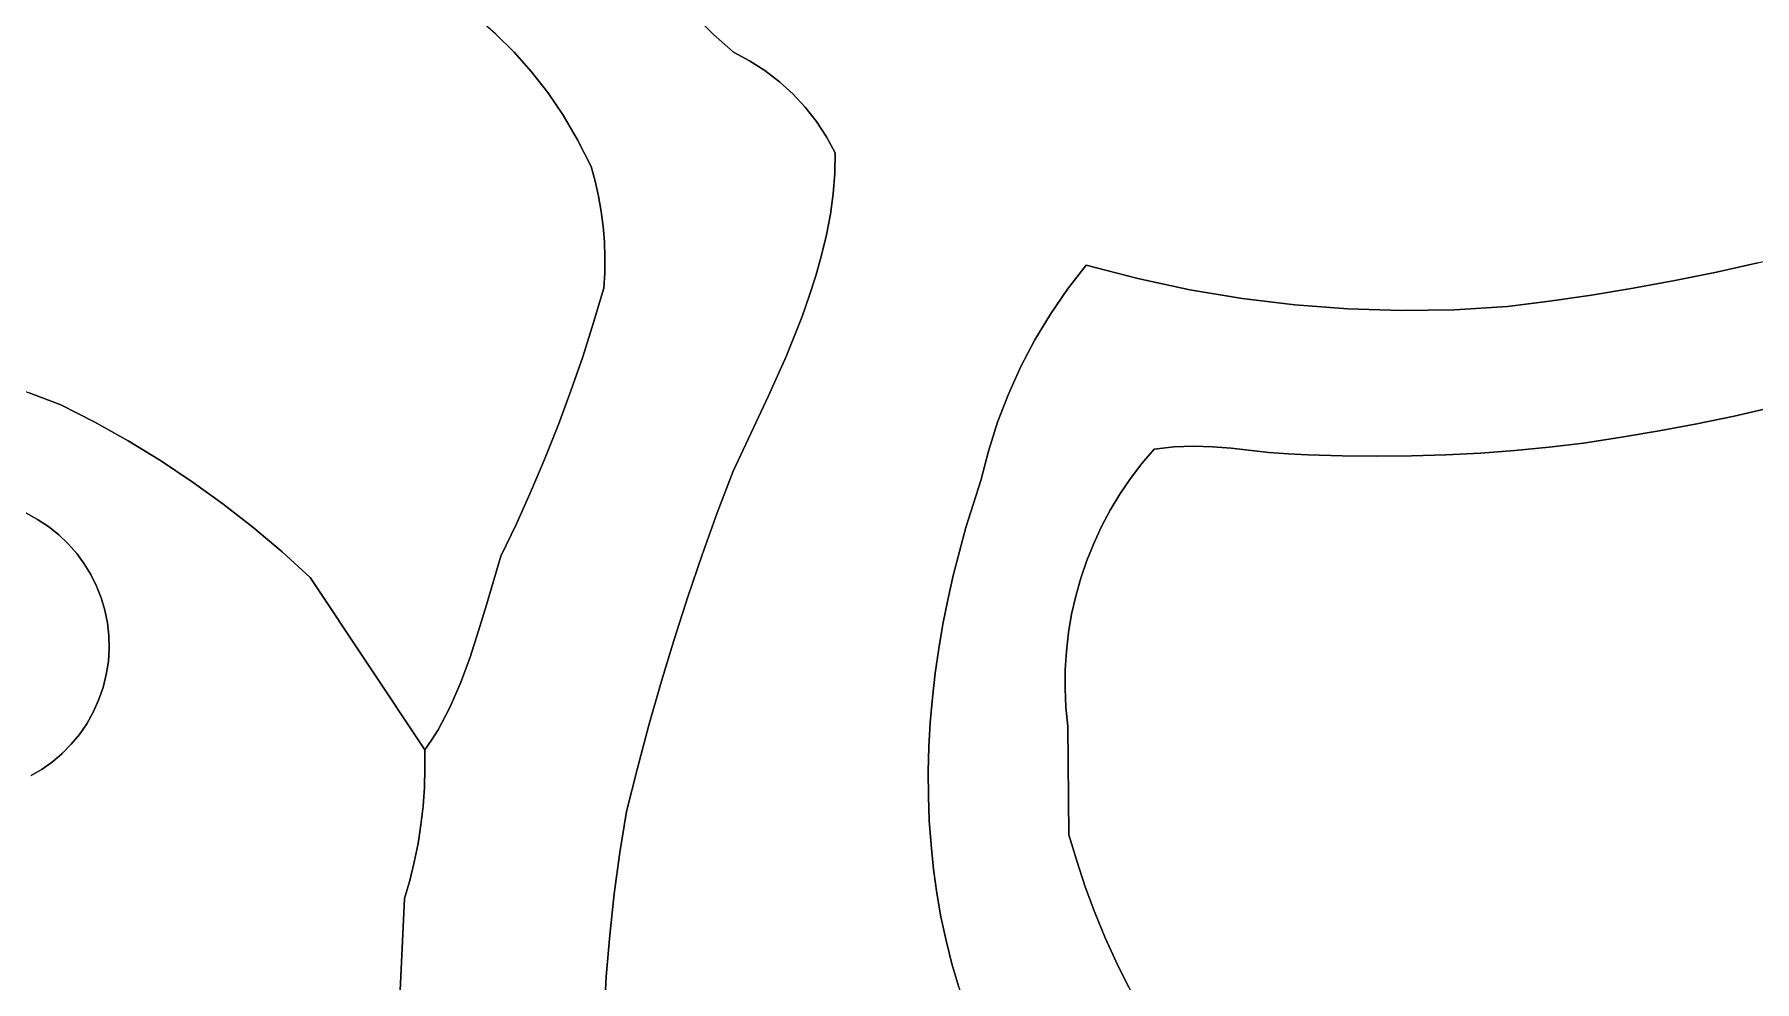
# Model space of a CAD drawing. Header units: inches. Extents: x 37.2 to 70.6, y 17.4 to 61.6.
# Drawn here: x 52.24 to 57.53, y 24.67 to 27.58 of the extents above; entities that cross this region are included whole.
import ezdxf

# ---------------------------------------------------------------- set-up
doc = ezdxf.new("R2010")
doc.units = ezdxf.units.IN
doc.layers.add('SURFACES_FOR_SKETCHUP', color=7, linetype='Continuous')

msp = doc.modelspace()

# ---------------------------------------------------------------- linework, layer by layer
at = {"layer": 'SURFACES_FOR_SKETCHUP'}
for points, invisible_edges in [([(54.2691, 27.6424), (54.327, 27.5843), (55.1253, 28.5706)], 10), ([(54.4382, 27.5031), (55.1253, 28.5706), (54.327, 27.5843)], 11), ([(55.1253, 28.5706), (54.4382, 27.5031), (55.1661, 28.5408)], 3), ([(54.4855, 27.4727), (55.1661, 28.5408), (54.4382, 27.5031)], 3), ([(55.1661, 28.5408), (54.4855, 27.4727), (55.2096, 28.5151)], 3), ([(54.53, 27.4386), (55.2096, 28.5151), (54.4855, 27.4727)], 3), ([(55.2096, 28.5151), (54.53, 27.4386), (55.2555, 28.4936)], 3), ([(54.5713, 27.4009), (55.2555, 28.4936), (54.53, 27.4386)], 3), ([(55.2555, 28.4936), (54.5713, 27.4009), (55.4181, 28.3993)], 11), ([(54.6094, 27.36), (55.4181, 28.3993), (54.5713, 27.4009)], 3), ([(54.6439, 27.3159), (55.4181, 28.3993), (54.6094, 27.36)], 3), ([(54.6747, 27.2689), (55.4181, 28.3993), (54.6439, 27.3159)], 3), ([(55.4181, 28.3993), (54.6747, 27.2689), (55.475, 26.8734)], 11), ([(55.4668, 28.4077), (55.4181, 28.3993), (55.475, 26.8734)], 10), ([(55.5144, 28.4192), (55.4668, 28.4077), (55.475, 26.8734)], 10), ([(55.475, 26.8734), (55.6337, 26.8317), (55.5144, 28.4192)], 10), ([(56.4281, 28.1146), (55.5144, 28.4192), (55.6337, 26.8317)], 11), ([(56.4281, 28.1146), (55.6337, 26.8317), (56.449, 28.0863)], 3), ([(56.449, 28.0863), (55.6337, 26.8317), (56.4717, 28.0593)], 3), ([(51.9147, 28.0715), (52.0198, 26.5474), (52.6877, 28.0715)], 3), ([(52.1197, 26.5148), (52.6877, 28.0715), (52.0198, 26.5474)], 3), ([(52.2188, 26.48), (52.6877, 28.0715), (52.1197, 26.5148)], 3), ([(52.3172, 26.443), (52.6877, 28.0715), (52.2188, 26.48)], 3), ([(52.6877, 28.0715), (52.3172, 26.443), (52.9578, 28.004)], 3), ([(55.794, 26.7973), (56.4717, 28.0593), (55.6337, 26.8317)], 3), ([(56.4717, 28.0593), (55.794, 26.7973), (56.496, 28.0338)], 3), ([(55.9555, 26.7702), (56.496, 28.0338), (55.794, 26.7973)], 3), ([(56.496, 28.0338), (55.9555, 26.7702), (56.522, 28.0097)], 3), ([(52.9578, 28.004), (52.3172, 26.443), (53.1165, 27.9287)], 3), ([(56.1179, 26.7506), (56.522, 28.0097), (55.9555, 26.7702)], 3), ([(56.2811, 26.7383), (56.522, 28.0097), (56.1179, 26.7506)], 3), ([(56.4448, 26.7334), (56.522, 28.0097), (56.2811, 26.7383)], 3), ([(56.6087, 26.7359), (56.522, 28.0097), (56.4448, 26.7334)], 3), ([(56.522, 28.0097), (56.6087, 26.7359), (56.9708, 27.913)], 3), ([(52.4216, 26.3894), (53.1165, 27.9287), (52.3172, 26.443)], 3), ([(53.1165, 27.9287), (52.4216, 26.3894), (53.2663, 27.8528)], 3), ([(57.2832, 27.9255), (57.1272, 27.9169), (57.2879, 26.826)], 10), ([(57.4387, 27.9389), (57.2832, 27.9255), (57.543, 26.8804)], 10), ([(57.4157, 26.852), (57.543, 26.8804), (57.2832, 27.9255)], 10), ([(57.2879, 26.826), (57.4157, 26.852), (57.2832, 27.9255)], 10), ([(57.5934, 27.9571), (57.4387, 27.9389), (57.6697, 26.9112)], 10), ([(57.543, 26.8804), (57.6697, 26.9112), (57.4387, 27.9389)], 10), ([(53.713, 27.5293), (54.0744, 27.9047), (53.657, 27.5848)], 3), ([(54.0744, 27.9047), (53.713, 27.5293), (54.1173, 27.835)], 3), ([(56.7725, 26.7459), (56.9708, 27.913), (56.6087, 26.7359)], 3), ([(56.9019, 26.7623), (56.9708, 27.913), (56.7725, 26.7459)], 3), ([(57.031, 26.7812), (56.9708, 27.913), (56.9019, 26.7623)], 3), ([(57.1272, 27.9169), (56.9708, 27.913), (57.1597, 26.8024)], 10), ([(57.1597, 26.8024), (56.9708, 27.913), (57.031, 26.7812)], 3), ([(57.1597, 26.8024), (57.2879, 26.826), (57.1272, 27.9169)], 10), ([(52.5237, 26.3319), (53.2663, 27.8528), (52.4216, 26.3894)], 3), ([(53.2663, 27.8528), (52.5237, 26.3319), (53.3377, 27.8135)], 3), ([(53.7662, 27.4695), (54.1173, 27.835), (53.713, 27.5293)], 3), ([(54.1173, 27.835), (53.7662, 27.4695), (54.1642, 27.7679)], 3), ([(53.3377, 27.8135), (52.5237, 26.3319), (53.4066, 27.7727)], 3), ([(53.4066, 27.7727), (52.5237, 26.3319), (53.4731, 27.7299)], 3), ([(53.8165, 27.4049), (54.1642, 27.7679), (53.7662, 27.4695)], 3), ([(54.1642, 27.7679), (53.8165, 27.4049), (54.2148, 27.7037)], 3), ([(52.6236, 26.2707), (53.4731, 27.7299), (52.5237, 26.3319)], 3), ([(53.4731, 27.7299), (52.6236, 26.2707), (53.5371, 27.6846)], 3), ([(53.5371, 27.6846), (52.6236, 26.2707), (53.5984, 27.6364)], 3), ([(53.8639, 27.3351), (54.2148, 27.7037), (53.8165, 27.4049)], 3), ([(54.2148, 27.7037), (53.8639, 27.3351), (54.2691, 27.6424)], 3), ([(53.5984, 27.6364), (52.6236, 26.2707), (53.657, 27.5848)], 3), ([(53.9083, 27.2595), (54.2691, 27.6424), (53.8639, 27.3351)], 3), ([(54.2691, 27.6424), (53.9083, 27.2595), (54.327, 27.5843)], 3), ([(53.657, 27.5848), (52.6236, 26.2707), (53.713, 27.5293)], 3), ([(54.327, 27.5843), (53.9083, 27.2595), (54.3883, 27.5295)], 3), ([(54.327, 27.5843), (54.3883, 27.5295), (54.4382, 27.5031)], 8), ([(53.713, 27.5293), (52.6236, 26.2707), (53.7662, 27.4695)], 3), ([(53.9498, 27.1777), (54.3883, 27.5295), (53.9083, 27.2595)], 3), ([(53.9624, 27.1319), (54.3883, 27.5295), (53.9498, 27.1777)], 3), ([(54.3883, 27.5295), (53.9624, 27.1319), (54.4382, 27.5031)], 3), ([(54.4382, 27.5031), (53.9624, 27.1319), (54.4855, 27.4727)], 3), ([(52.7211, 26.2059), (53.7662, 27.4695), (52.6236, 26.2707)], 3), ([(53.7662, 27.4695), (52.7211, 26.2059), (53.8165, 27.4049)], 3), ([(54.4855, 27.4727), (53.9624, 27.1319), (54.53, 27.4386)], 3), ([(53.8165, 27.4049), (52.7211, 26.2059), (53.8639, 27.3351)], 3), ([(53.9729, 27.0857), (54.53, 27.4386), (53.9624, 27.1319)], 3), ([(54.53, 27.4386), (53.9729, 27.0857), (54.5713, 27.4009)], 3), ([(54.5713, 27.4009), (53.9729, 27.0857), (54.6094, 27.36)], 3), ([(53.9729, 27.0857), (53.9811, 27.039), (54.6094, 27.36)], 10), ([(54.6958, 27.0934), (54.6094, 27.36), (53.9811, 27.039)], 11), ([(54.6439, 27.3159), (54.6094, 27.36), (54.6958, 27.0934)], 10), ([(53.9576, 26.6963), (53.8639, 27.3351), (52.7211, 26.2059)], 11), ([(53.8639, 27.3351), (53.9576, 26.6963), (53.9083, 27.2595)], 3), ([(54.6747, 27.2689), (54.6439, 27.3159), (54.7008, 27.1564)], 10), ([(54.6958, 27.0934), (54.7008, 27.1564), (54.6439, 27.3159)], 10), ([(53.9811, 27.039), (53.9083, 27.2595), (53.9871, 26.9921)], 3), ([(53.9624, 27.1319), (53.9498, 27.1777), (53.9083, 27.2595)], 8), ([(53.9811, 27.039), (53.9729, 27.0857), (53.9083, 27.2595)], 10), ([(53.9624, 27.1319), (53.9083, 27.2595), (53.9729, 27.0857)], 3), ([(53.9871, 26.9921), (53.9083, 27.2595), (53.9576, 26.6963)], 11), ([(54.7016, 27.2192), (54.6747, 27.2689), (54.7008, 27.1564)], 2), ([(54.7016, 27.2192), (55.475, 26.8734), (54.6747, 27.2689)], 3), ([(54.7008, 27.1564), (55.475, 26.8734), (54.7016, 27.2192)], 3), ([(54.6958, 27.0934), (55.4176, 26.7996), (54.7008, 27.1564)], 3), ([(55.475, 26.8734), (54.7008, 27.1564), (55.4176, 26.7996)], 3), ([(54.6872, 27.0302), (54.6958, 27.0934), (53.9811, 27.039)], 10), ([(54.6872, 27.0302), (55.4176, 26.7996), (54.6958, 27.0934)], 3), ([(54.6751, 26.967), (54.6872, 27.0302), (53.9811, 27.039)], 10), ([(53.9811, 27.039), (53.9871, 26.9921), (54.6751, 26.967)], 10), ([(54.6751, 26.967), (55.3649, 26.7227), (54.6872, 27.0302)], 3), ([(55.4176, 26.7996), (54.6872, 27.0302), (55.3649, 26.7227)], 3), ([(53.9871, 26.9921), (53.9576, 26.6963), (53.9909, 26.9449)], 3), ([(54.66, 26.9038), (54.6751, 26.967), (53.9871, 26.9921)], 10), ([(53.9871, 26.9921), (53.9909, 26.9449), (54.66, 26.9038)], 10), ([(53.9909, 26.9449), (53.9576, 26.6963), (53.9925, 26.8975)], 3), ([(54.6422, 26.8407), (54.66, 26.9038), (53.9909, 26.9449)], 10), ([(53.9909, 26.9449), (53.9925, 26.8975), (54.6422, 26.8407)], 10), ([(54.66, 26.9038), (55.3168, 26.6431), (54.6751, 26.967)], 3), ([(55.3649, 26.7227), (54.6751, 26.967), (55.3168, 26.6431)], 3), ([(53.9918, 26.8501), (53.9925, 26.8975), (53.9576, 26.6963)], 10), ([(53.9925, 26.8975), (53.9918, 26.8501), (54.622, 26.7779)], 10), ([(54.622, 26.7779), (54.6422, 26.8407), (53.9925, 26.8975)], 10), ([(54.6422, 26.8407), (55.3168, 26.6431), (54.66, 26.9038)], 3), ([(55.475, 26.8734), (55.4176, 26.7996), (55.6337, 26.8317)], 2), ([(57.4157, 26.852), (57.5858, 26.4341), (57.543, 26.8804)], 3), ([(53.9576, 26.6963), (53.9888, 26.8027), (53.9918, 26.8501)], 8), ([(53.9918, 26.8501), (53.9888, 26.8027), (54.5997, 26.7154)], 10), ([(54.5997, 26.7154), (54.622, 26.7779), (53.9918, 26.8501)], 10), ([(54.622, 26.7779), (55.2735, 26.5608), (54.6422, 26.8407)], 3), ([(55.3168, 26.6431), (54.6422, 26.8407), (55.2735, 26.5608)], 3), ([(55.4176, 26.7996), (55.3649, 26.7227), (55.6337, 26.8317)], 10), ([(55.6337, 26.8317), (55.3649, 26.7227), (55.6839, 26.3065)], 11), ([(55.794, 26.7973), (55.6337, 26.8317), (55.6839, 26.3065)], 10), ([(57.1597, 26.8024), (57.3554, 26.3845), (57.2879, 26.826)], 3), ([(57.2879, 26.826), (57.4708, 26.4083), (57.4157, 26.852)], 3), ([(57.4708, 26.4083), (57.2879, 26.826), (57.3554, 26.3845)], 3), ([(57.5858, 26.4341), (57.4157, 26.852), (57.4708, 26.4083)], 3), ([(53.9888, 26.8027), (53.9576, 26.6963), (54.5503, 26.5918)], 10), ([(54.5503, 26.5918), (54.5997, 26.7154), (53.9888, 26.8027)], 10), ([(54.5997, 26.7154), (55.2352, 26.4761), (54.622, 26.7779)], 3), ([(55.2735, 26.5608), (54.622, 26.7779), (55.2352, 26.4761)], 3), ([(55.6839, 26.3065), (55.7454, 26.3138), (55.794, 26.7973)], 10), ([(55.7454, 26.3138), (55.8051, 26.3157), (55.794, 26.7973)], 10), ([(55.9555, 26.7702), (55.794, 26.7973), (55.8051, 26.3157)], 10), ([(55.8051, 26.3157), (55.8636, 26.3136), (55.9555, 26.7702)], 10), ([(55.8636, 26.3136), (55.9215, 26.3088), (55.9555, 26.7702)], 10), ([(55.9215, 26.3088), (56.0375, 26.2963), (55.9555, 26.7702)], 10), ([(56.1179, 26.7506), (55.9555, 26.7702), (56.0375, 26.2963)], 10), ([(56.7725, 26.7459), (56.9011, 26.3122), (56.9019, 26.7623)], 3), ([(56.9011, 26.3122), (57.0068, 26.3246), (56.9019, 26.7623)], 10), ([(56.9019, 26.7623), (57.0068, 26.3246), (57.031, 26.7812)], 3), ([(57.1234, 26.3426), (57.031, 26.7812), (57.0068, 26.3246)], 3), ([(57.031, 26.7812), (57.1234, 26.3426), (57.1597, 26.8024)], 3), ([(57.2396, 26.3626), (57.1597, 26.8024), (57.1234, 26.3426)], 3), ([(57.3554, 26.3845), (57.1597, 26.8024), (57.2396, 26.3626)], 3), ([(54.5503, 26.5918), (55.2018, 26.3892), (54.5997, 26.7154)], 3), ([(55.2352, 26.4761), (54.5997, 26.7154), (55.2018, 26.3892)], 3), ([(55.3168, 26.6431), (55.6839, 26.3065), (55.3649, 26.7227)], 3), ([(56.0375, 26.2963), (56.0966, 26.2913), (56.1179, 26.7506)], 10), ([(56.0966, 26.2913), (56.1573, 26.2889), (56.1179, 26.7506)], 10), ([(56.2811, 26.7383), (56.1179, 26.7506), (56.1573, 26.2889)], 10), ([(56.1573, 26.2889), (56.2637, 26.2854), (56.2811, 26.7383)], 10), ([(56.2637, 26.2854), (56.3701, 26.2842), (56.2811, 26.7383)], 10), ([(56.4448, 26.7334), (56.2811, 26.7383), (56.3701, 26.2842)], 10), ([(56.3701, 26.2842), (56.4765, 26.2852), (56.4448, 26.7334)], 10), ([(56.6087, 26.7359), (56.4448, 26.7334), (56.5828, 26.2886)], 10), ([(56.4765, 26.2852), (56.5828, 26.2886), (56.4448, 26.7334)], 10), ([(56.6891, 26.2942), (56.6087, 26.7359), (56.5828, 26.2886)], 3), ([(56.7725, 26.7459), (56.6087, 26.7359), (56.6891, 26.2942)], 10), ([(56.6891, 26.2942), (56.7952, 26.302), (56.7725, 26.7459)], 10), ([(56.7952, 26.302), (56.9011, 26.3122), (56.7725, 26.7459)], 10), ([(53.9576, 26.6963), (52.7211, 26.2059), (53.924, 26.5908)], 3), ([(53.9576, 26.6963), (53.924, 26.5908), (54.4966, 26.4706)], 10), ([(54.4966, 26.4706), (54.5503, 26.5918), (53.9576, 26.6963)], 10), ([(55.3168, 26.6431), (55.2735, 26.5608), (55.6839, 26.3065)], 10), ([(53.924, 26.5908), (52.7211, 26.2059), (53.888, 26.4861)], 3), ([(53.924, 26.5908), (53.888, 26.4861), (54.3871, 26.2388)], 10), ([(54.3871, 26.2388), (54.4966, 26.4706), (53.924, 26.5908)], 10), ([(54.4966, 26.4706), (55.1736, 26.3004), (54.5503, 26.5918)], 3), ([(55.2018, 26.3892), (54.5503, 26.5918), (55.1736, 26.3004)], 3), ([(55.2735, 26.5608), (55.2352, 26.4761), (55.6462, 26.262)], 10), ([(55.6462, 26.262), (55.6839, 26.3065), (55.2735, 26.5608)], 10), ([(52.2188, 26.48), (52.1702, 26.126), (52.3172, 26.443)], 3), ([(52.2088, 26.1094), (52.3172, 26.443), (52.1702, 26.126)], 3), ([(52.3172, 26.443), (52.2088, 26.1094), (52.4216, 26.3894)], 3), ([(52.8161, 26.1374), (53.888, 26.4861), (52.7211, 26.2059)], 3), ([(53.888, 26.4861), (52.8161, 26.1374), (53.8495, 26.3823)], 3), ([(53.888, 26.4861), (53.8495, 26.3823), (54.3871, 26.2388)], 10), ([(54.3871, 26.2388), (55.1042, 26.0645), (54.4966, 26.4706)], 3), ([(55.1506, 26.2098), (54.4966, 26.4706), (55.1042, 26.0645)], 3), ([(55.1736, 26.3004), (54.4966, 26.4706), (55.1506, 26.2098)], 3), ([(55.2352, 26.4761), (55.2018, 26.3892), (55.6111, 26.2157)], 10), ([(55.6111, 26.2157), (55.6462, 26.262), (55.2352, 26.4761)], 10), ([(52.2452, 26.0898), (52.4216, 26.3894), (52.2088, 26.1094)], 3), ([(52.2792, 26.0673), (52.4216, 26.3894), (52.2452, 26.0898)], 3), ([(52.4216, 26.3894), (52.2792, 26.0673), (52.5237, 26.3319)], 3), ([(55.1736, 26.3004), (55.5787, 26.1679), (55.2018, 26.3892)], 3), ([(55.5787, 26.1679), (55.6111, 26.2157), (55.2018, 26.3892)], 10), ([(57.3554, 26.3845), (58.3648, 25.6416), (57.4708, 26.4083)], 3), ([(57.4708, 26.4083), (58.3648, 25.6416), (57.5858, 26.4341)], 3), ([(52.3107, 26.0422), (52.5237, 26.3319), (52.2792, 26.0673)], 3), ([(52.3395, 26.0146), (52.5237, 26.3319), (52.3107, 26.0422)], 3), ([(52.5237, 26.3319), (52.3395, 26.0146), (52.6236, 26.2707)], 3), ([(52.9084, 26.0654), (53.8495, 26.3823), (52.8161, 26.1374)], 3), ([(53.8495, 26.3823), (52.9084, 26.0654), (53.8087, 26.2794)], 3), ([(53.8495, 26.3823), (53.8087, 26.2794), (54.3385, 26.1101)], 10), ([(54.3385, 26.1101), (54.3871, 26.2388), (53.8495, 26.3823)], 10), ([(57.0068, 26.3246), (58.3689, 25.3529), (57.1234, 26.3426)], 3), ([(57.1234, 26.3426), (58.3689, 25.3529), (57.2396, 26.3626)], 3), ([(57.2396, 26.3626), (58.363, 25.4971), (57.3554, 26.3845)], 3), ([(58.363, 25.4971), (57.2396, 26.3626), (58.3689, 25.3529)], 3), ([(58.3648, 25.6416), (57.3554, 26.3845), (58.363, 25.4971)], 3), ([(53.8087, 26.2794), (52.9084, 26.0654), (53.7655, 26.1774)], 3), ([(53.8087, 26.2794), (53.7655, 26.1774), (54.2921, 25.9807)], 10), ([(54.2921, 25.9807), (54.3385, 26.1101), (53.8087, 26.2794)], 10), ([(55.1506, 26.2098), (55.549, 26.1185), (55.1736, 26.3004)], 3), ([(55.5787, 26.1679), (55.1736, 26.3004), (55.549, 26.1185)], 3), ([(55.4097, 25.5688), (56.1573, 26.2889), (55.4102, 25.6265)], 3), ([(55.4123, 25.5108), (56.1573, 26.2889), (55.4097, 25.5688)], 3), ([(55.4102, 25.6265), (56.0966, 26.2913), (55.4137, 25.684)], 3), ([(56.0966, 26.2913), (55.4102, 25.6265), (56.1573, 26.2889)], 3), ([(55.4181, 25.4527), (56.1573, 26.2889), (55.4123, 25.5108)], 3), ([(55.4137, 25.684), (56.0966, 26.2913), (55.4204, 25.7411)], 3), ([(56.1573, 26.2889), (55.4181, 25.4527), (56.2637, 26.2854)], 3), ([(56.2637, 26.2854), (55.4181, 25.4527), (56.3701, 26.2842)], 3), ([(55.4455, 25.0369), (56.3701, 26.2842), (55.4181, 25.4527)], 11), ([(55.4204, 25.7411), (56.0966, 26.2913), (55.43, 25.7976)], 3), ([(55.43, 25.7976), (56.0966, 26.2913), (55.4426, 25.8534)], 3), ([(56.0375, 26.2963), (55.4426, 25.8534), (56.0966, 26.2913)], 3), ([(55.4426, 25.8534), (56.0375, 26.2963), (55.4582, 25.9085)], 3), ([(55.472, 24.957), (56.3701, 26.2842), (55.4455, 25.0369)], 3), ([(55.4582, 25.9085), (56.0375, 26.2963), (55.4766, 25.9626)], 3), ([(56.3701, 26.2842), (55.472, 24.957), (56.4765, 26.2852)], 3), ([(55.5013, 24.8781), (56.4765, 26.2852), (55.472, 24.957)], 3), ([(55.4766, 25.9626), (56.0375, 26.2963), (55.4979, 26.0158)], 3), ([(55.4979, 26.0158), (55.9215, 26.3088), (55.5221, 26.0678)], 3), ([(55.9215, 26.3088), (55.4979, 26.0158), (56.0375, 26.2963)], 3), ([(55.5332, 24.8005), (56.4765, 26.2852), (55.5013, 24.8781)], 3), ([(55.5221, 26.0678), (55.9215, 26.3088), (55.549, 26.1185)], 3), ([(55.5678, 24.7241), (56.4765, 26.2852), (55.5332, 24.8005)], 3), ([(55.8636, 26.3136), (55.549, 26.1185), (55.9215, 26.3088)], 3), ([(55.549, 26.1185), (55.8636, 26.3136), (55.5787, 26.1679)], 3), ([(56.4765, 26.2852), (55.5678, 24.7241), (56.5828, 26.2886)], 3), ([(55.6051, 24.6491), (56.5828, 26.2886), (55.5678, 24.7241)], 3), ([(55.6111, 26.2157), (55.5787, 26.1679), (55.8636, 26.3136)], 10), ([(55.6449, 24.5755), (56.5828, 26.2886), (55.6051, 24.6491)], 3), ([(55.8636, 26.3136), (55.8051, 26.3157), (55.6111, 26.2157)], 10), ([(55.6462, 26.262), (55.6111, 26.2157), (55.8051, 26.3157)], 10), ([(55.6873, 24.5033), (56.5828, 26.2886), (55.6449, 24.5755)], 3), ([(55.8051, 26.3157), (55.7454, 26.3138), (55.6462, 26.262)], 10), ([(55.6839, 26.3065), (55.6462, 26.262), (55.7454, 26.3138)], 2), ([(56.5828, 26.2886), (55.6873, 24.5033), (56.6891, 26.2942)], 3), ([(55.7322, 24.4327), (56.6891, 26.2942), (55.6873, 24.5033)], 3), ([(55.7796, 24.3637), (56.6891, 26.2942), (55.7322, 24.4327)], 3), ([(55.8294, 24.2963), (56.6891, 26.2942), (55.7796, 24.3637)], 3), ([(55.8815, 24.2306), (56.7952, 26.302), (55.8294, 24.2963)], 3), ([(56.6891, 26.2942), (55.8294, 24.2963), (56.7952, 26.302)], 3), ([(55.9361, 24.1668), (56.7952, 26.302), (55.8815, 24.2306)], 3), ([(55.9929, 24.1048), (56.7952, 26.302), (55.9361, 24.1668)], 3), ([(56.052, 24.0448), (56.7952, 26.302), (55.9929, 24.1048)], 3), ([(56.7952, 26.302), (56.052, 24.0448), (56.9011, 26.3122)], 3), ([(56.1133, 23.9868), (56.9011, 26.3122), (56.052, 24.0448)], 3), ([(56.1133, 23.9868), (58.3823, 25.2093), (56.9011, 26.3122)], 11), ([(56.9011, 26.3122), (58.3823, 25.2093), (57.0068, 26.3246)], 3), ([(58.3689, 25.3529), (57.0068, 26.3246), (58.3823, 25.2093)], 3), ([(52.3657, 25.9848), (52.6236, 26.2707), (52.3395, 26.0146)], 3), ([(52.389, 25.953), (52.6236, 26.2707), (52.3657, 25.9848)], 3), ([(52.6236, 26.2707), (52.389, 25.953), (52.7211, 26.2059)], 3), ([(54.3385, 26.1101), (55.065, 25.9166), (54.3871, 26.2388)], 3), ([(55.1042, 26.0645), (54.3871, 26.2388), (55.065, 25.9166)], 3), ([(52.4094, 25.9194), (52.7211, 26.2059), (52.389, 25.953)], 3), ([(52.4269, 25.8842), (52.7211, 26.2059), (52.4094, 25.9194)], 3), ([(52.7211, 26.2059), (52.4269, 25.8842), (52.8161, 26.1374)], 3), ([(52.9981, 25.9899), (53.7655, 26.1774), (52.9084, 26.0654)], 3), ([(53.7655, 26.1774), (52.9981, 25.9899), (53.72, 26.0765)], 3), ([(53.7655, 26.1774), (53.72, 26.0765), (54.2921, 25.9807)], 10), ([(55.1042, 26.0645), (55.4979, 26.0158), (55.1506, 26.2098)], 3), ([(55.549, 26.1185), (55.1506, 26.2098), (55.5221, 26.0678)], 3), ([(55.5221, 26.0678), (55.1506, 26.2098), (55.4979, 26.0158)], 3), ([(52.4412, 25.8476), (52.8161, 26.1374), (52.4269, 25.8842)], 3), ([(52.4523, 25.8099), (52.8161, 26.1374), (52.4412, 25.8476)], 3), ([(52.8161, 26.1374), (52.4523, 25.8099), (52.9084, 26.0654)], 3), ([(52.2088, 26.1094), (51.9537, 25.2504), (52.4469, 25.5713)], 11), ([(52.4269, 25.8842), (52.2088, 26.1094), (52.4469, 25.5713)], 11), ([(52.2452, 26.0898), (52.2088, 26.1094), (52.4094, 25.9194)], 10), ([(52.4269, 25.8842), (52.4094, 25.9194), (52.2088, 26.1094)], 10), ([(52.4094, 25.9194), (52.389, 25.953), (52.2452, 26.0898)], 10), ([(52.2452, 26.0898), (52.3657, 25.9848), (52.2792, 26.0673)], 3), ([(52.3657, 25.9848), (52.2452, 26.0898), (52.389, 25.953)], 3), ([(52.3107, 26.0422), (52.2792, 26.0673), (52.3395, 26.0146)], 2), ([(52.3657, 25.9848), (52.3395, 26.0146), (52.2792, 26.0673)], 10), ([(53.085, 25.911), (53.72, 26.0765), (52.9981, 25.9899)], 3), ([(53.6721, 25.9765), (53.72, 26.0765), (53.085, 25.911)], 10), ([(53.72, 26.0765), (53.6721, 25.9765), (54.2478, 25.8505)], 10), ([(54.2478, 25.8505), (54.2921, 25.9807), (53.72, 26.0765)], 10), ([(54.2921, 25.9807), (55.0482, 25.8419), (54.3385, 26.1101)], 3), ([(55.065, 25.9166), (54.3385, 26.1101), (55.0482, 25.8419)], 3), ([(52.4602, 25.7713), (52.9084, 26.0654), (52.4523, 25.8099)], 3), ([(52.9084, 26.0654), (52.4602, 25.7713), (52.9981, 25.9899)], 3), ([(55.065, 25.9166), (55.4582, 25.9085), (55.1042, 26.0645)], 3), ([(55.4766, 25.9626), (55.1042, 26.0645), (55.4582, 25.9085)], 3), ([(55.4979, 26.0158), (55.1042, 26.0645), (55.4766, 25.9626)], 3), ([(52.4647, 25.7319), (52.9981, 25.9899), (52.4602, 25.7713)], 3), ([(52.4657, 25.692), (52.9981, 25.9899), (52.4647, 25.7319)], 3), ([(52.9981, 25.9899), (52.4657, 25.692), (53.085, 25.911)], 3), ([(53.6721, 25.9765), (53.085, 25.911), (53.6277, 25.8262)], 3), ([(53.6721, 25.9765), (53.6277, 25.8262), (54.2057, 25.7196)], 10), ([(54.2057, 25.7196), (54.2478, 25.8505), (53.6721, 25.9765)], 10), ([(54.2478, 25.8505), (55.0206, 25.6914), (54.2921, 25.9807)], 3), ([(55.0334, 25.7668), (54.2921, 25.9807), (55.0206, 25.6914)], 3), ([(55.0482, 25.8419), (54.2921, 25.9807), (55.0334, 25.7668)], 3), ([(53.085, 25.911), (52.4469, 25.5713), (53.4376, 25.3799)], 3), ([(52.4569, 25.6115), (52.4469, 25.5713), (53.085, 25.911)], 10), ([(52.4569, 25.6115), (53.085, 25.911), (52.4631, 25.6518)], 3), ([(52.4631, 25.6518), (53.085, 25.911), (52.4657, 25.692)], 3), ([(53.5771, 25.6647), (53.085, 25.911), (53.5479, 25.5854)], 3), ([(53.5479, 25.5854), (53.085, 25.911), (53.5153, 25.51)], 3), ([(53.4788, 25.4407), (53.085, 25.911), (53.4588, 25.4091)], 3), ([(53.4376, 25.3799), (53.4588, 25.4091), (53.085, 25.911)], 2), ([(53.6035, 25.7457), (53.085, 25.911), (53.5771, 25.6647)], 3), ([(53.5153, 25.51), (53.085, 25.911), (53.4788, 25.4407)], 3), ([(53.6277, 25.8262), (53.085, 25.911), (53.6035, 25.7457)], 3), ([(55.0482, 25.8419), (55.43, 25.7976), (55.065, 25.9166)], 3), ([(55.4426, 25.8534), (55.065, 25.9166), (55.43, 25.7976)], 3), ([(55.4582, 25.9085), (55.065, 25.9166), (55.4426, 25.8534)], 3), ([(52.4412, 25.8476), (52.4269, 25.8842), (52.4469, 25.5713)], 10), ([(52.4469, 25.5713), (52.4569, 25.6115), (52.4412, 25.8476)], 10), ([(52.4523, 25.8099), (52.4412, 25.8476), (52.4569, 25.6115)], 10), ([(52.4523, 25.8099), (52.4569, 25.6115), (52.4602, 25.7713)], 3), ([(53.6277, 25.8262), (53.6035, 25.7457), (54.1658, 25.5881)], 10), ([(54.1658, 25.5881), (54.2057, 25.7196), (53.6277, 25.8262)], 10), ([(54.2478, 25.8505), (54.2057, 25.7196), (55.0098, 25.6158)], 10), ([(54.2478, 25.8505), (55.0098, 25.6158), (55.0206, 25.6914)], 9), ([(55.0334, 25.7668), (55.4204, 25.7411), (55.0482, 25.8419)], 3), ([(55.43, 25.7976), (55.0482, 25.8419), (55.4204, 25.7411)], 3), ([(52.4569, 25.6115), (52.4631, 25.6518), (52.4602, 25.7713)], 10), ([(52.4647, 25.7319), (52.4602, 25.7713), (52.4631, 25.6518)], 10), ([(55.0206, 25.6914), (55.4137, 25.684), (55.0334, 25.7668)], 3), ([(55.4204, 25.7411), (55.0334, 25.7668), (55.4137, 25.684)], 3), ([(52.4657, 25.692), (52.4647, 25.7319), (52.4631, 25.6518)], 2), ([(53.6035, 25.7457), (53.5771, 25.6647), (54.1658, 25.5881)], 10), ([(54.2057, 25.7196), (54.1658, 25.5881), (54.9947, 25.4641)], 10), ([(54.9947, 25.4641), (55.0012, 25.54), (54.2057, 25.7196)], 10), ([(55.0012, 25.54), (55.0098, 25.6158), (54.2057, 25.7196)], 10), ([(53.5771, 25.6647), (53.5479, 25.5854), (54.128, 25.4559)], 10), ([(54.128, 25.4559), (54.1658, 25.5881), (53.5771, 25.6647)], 10), ([(55.0098, 25.6158), (55.4102, 25.6265), (55.0206, 25.6914)], 3), ([(55.4137, 25.684), (55.0206, 25.6914), (55.4102, 25.6265)], 3), ([(55.0012, 25.54), (55.4097, 25.5688), (55.0098, 25.6158)], 3), ([(55.4102, 25.6265), (55.0098, 25.6158), (55.4097, 25.5688)], 3), ([(52.2593, 25.3201), (52.4469, 25.5713), (51.9537, 25.2504)], 11), ([(52.2593, 25.3201), (52.2913, 25.3429), (52.4469, 25.5713)], 10), ([(52.4333, 25.5322), (52.4469, 25.5713), (52.2913, 25.3429)], 10), ([(52.4469, 25.5713), (52.4333, 25.5322), (53.4376, 25.3799)], 10), ([(53.5479, 25.5854), (53.5153, 25.51), (54.0925, 25.323)], 10), ([(54.0925, 25.323), (54.128, 25.4559), (53.5479, 25.5854)], 10), ([(54.1658, 25.5881), (54.128, 25.4559), (54.9905, 25.3883)], 10), ([(54.9905, 25.3883), (54.9947, 25.4641), (54.1658, 25.5881)], 10), ([(54.9947, 25.4641), (55.4123, 25.5108), (55.0012, 25.54)], 3), ([(55.4097, 25.5688), (55.0012, 25.54), (55.4123, 25.5108)], 3), ([(52.2913, 25.3429), (52.3212, 25.3685), (52.4333, 25.5322)], 10), ([(52.3489, 25.3966), (52.4333, 25.5322), (52.3212, 25.3685)], 3), ([(52.4333, 25.5322), (52.3489, 25.3966), (52.4166, 25.4951)], 3), ([(52.3489, 25.3966), (52.3741, 25.4271), (52.4166, 25.4951)], 10), ([(52.3968, 25.46), (52.4166, 25.4951), (52.3741, 25.4271)], 2), ([(52.4166, 25.4951), (52.3968, 25.46), (53.4259, 25.1478)], 10), ([(52.4333, 25.5322), (52.4166, 25.4951), (53.4366, 25.2635)], 10), ([(53.4324, 25.2055), (53.4366, 25.2635), (52.4166, 25.4951)], 10), ([(53.4259, 25.1478), (53.4324, 25.2055), (52.4166, 25.4951)], 10), ([(53.4366, 25.2635), (53.4383, 25.3216), (52.4333, 25.5322)], 10), ([(53.4383, 25.3216), (53.4376, 25.3799), (52.4333, 25.5322)], 10), ([(53.5153, 25.51), (53.4788, 25.4407), (54.0591, 25.1896)], 10), ([(54.0591, 25.1896), (54.0925, 25.323), (53.5153, 25.51)], 10), ([(55.4123, 25.5108), (54.9947, 25.4641), (55.4181, 25.4527)], 3), ([(52.3968, 25.46), (52.3741, 25.4271), (53.3918, 24.9769)], 10), ([(53.4055, 25.0334), (53.4169, 25.0904), (52.3968, 25.46)], 10), ([(53.4169, 25.0904), (53.4259, 25.1478), (52.3968, 25.46)], 10), ([(53.3918, 24.9769), (53.4055, 25.0334), (52.3968, 25.46)], 10), ([(53.4366, 25.2635), (53.4788, 25.4407), (53.4383, 25.3216)], 3), ([(53.4788, 25.4407), (53.4366, 25.2635), (54.0591, 25.1896)], 11), ([(53.4588, 25.4091), (53.4383, 25.3216), (53.4788, 25.4407)], 3), ([(54.128, 25.4559), (54.0925, 25.323), (54.9885, 25.3125)], 10), ([(54.9885, 25.3125), (54.9905, 25.3883), (54.128, 25.4559)], 10), ([(55.4181, 25.4527), (54.9885, 25.3125), (55.4218, 25.1179)], 3), ([(54.9885, 25.3125), (55.4181, 25.4527), (54.9905, 25.3883)], 3), ([(54.9905, 25.3883), (55.4181, 25.4527), (54.9947, 25.4641)], 3), ([(55.4218, 25.1179), (55.4455, 25.0369), (55.4181, 25.4527)], 2), ([(52.3489, 25.3966), (52.3212, 25.3685), (53.3756, 24.9209)], 10), ([(52.3741, 25.4271), (52.3489, 25.3966), (53.3756, 24.9209)], 10), ([(53.3756, 24.9209), (53.3918, 24.9769), (52.3741, 25.4271)], 10), ([(53.4588, 25.4091), (53.4376, 25.3799), (53.4383, 25.3216)], 8), ([(52.2913, 25.3429), (52.2593, 25.3201), (52.2552, 24.3171)], 10), ([(53.3756, 24.9209), (52.2913, 25.3429), (52.2552, 24.3171)], 11), ([(52.3212, 25.3685), (52.2913, 25.3429), (53.3756, 24.9209)], 10), ([(52.2255, 25.3002), (52.2593, 25.3201), (51.9537, 25.2504)], 10), ([(52.1461, 24.4004), (52.2552, 24.3171), (52.2593, 25.3201)], 10), ([(52.2593, 25.3201), (52.2255, 25.3002), (52.1461, 24.4004)], 10), ([(54.0925, 25.323), (54.0591, 25.1896), (54.9917, 25.1616)], 10), ([(54.9917, 25.1616), (54.9889, 25.2369), (54.0925, 25.323)], 10), ([(54.9889, 25.2369), (54.9885, 25.3125), (54.0925, 25.323)], 10), ([(54.9889, 25.2369), (55.4218, 25.1179), (54.9885, 25.3125)], 3), ([(53.4366, 25.2635), (53.4324, 25.2055), (54.0591, 25.1896)], 10), ([(54.9917, 25.1616), (55.4218, 25.1179), (54.9889, 25.2369)], 3), ([(53.4324, 25.2055), (53.4259, 25.1478), (54.0383, 25.063)], 10), ([(54.0383, 25.063), (54.0591, 25.1896), (53.4324, 25.2055)], 10), ([(54.0591, 25.1896), (54.0383, 25.063), (54.9969, 25.0866)], 10), ([(54.9969, 25.0866), (54.9917, 25.1616), (54.0591, 25.1896)], 10), ([(58.3823, 25.2093), (56.1133, 23.9868), (58.4034, 25.0666)], 3), ([(53.4259, 25.1478), (53.4169, 25.0904), (54.0383, 25.063)], 10), ([(54.9969, 25.0866), (55.4218, 25.1179), (54.9917, 25.1616)], 3), ([(55.0045, 25.012), (55.4218, 25.1179), (54.9969, 25.0866)], 3), ([(55.4218, 25.1179), (55.0045, 25.012), (55.4455, 25.0369)], 3), ([(53.4169, 25.0904), (53.4055, 25.0334), (54.021, 24.9361)], 10), ([(54.021, 24.9361), (54.0383, 25.063), (53.4169, 25.0904)], 10), ([(54.0383, 25.063), (54.021, 24.9361), (55.0045, 25.012)], 10), ([(55.0045, 25.012), (54.9969, 25.0866), (54.0383, 25.063)], 10), ([(58.4034, 25.0666), (56.1133, 23.9868), (57.3856, 23.5527)], 11), ([(57.5504, 23.5989), (58.4034, 25.0666), (57.3856, 23.5527)], 3), ([(53.4055, 25.0334), (53.3918, 24.9769), (54.021, 24.9361)], 10), ([(55.0148, 24.9379), (55.0045, 25.012), (54.021, 24.9361)], 10), ([(55.0148, 24.9379), (55.4455, 25.0369), (55.0045, 25.012)], 3), ([(55.0276, 24.8644), (55.4455, 25.0369), (55.0148, 24.9379)], 3), ([(55.4455, 25.0369), (55.0276, 24.8644), (55.472, 24.957)], 3), ([(53.3918, 24.9769), (53.3756, 24.9209), (54.0072, 24.8087)], 10), ([(54.0072, 24.8087), (54.021, 24.9361), (53.3918, 24.9769)], 10), ([(55.0431, 24.7915), (55.472, 24.957), (55.0276, 24.8644)], 3), ([(55.472, 24.957), (55.0431, 24.7915), (55.5013, 24.8781)], 3), ([(52.2552, 24.3171), (52.3627, 24.2315), (53.3756, 24.9209)], 10), ([(52.3627, 24.2315), (52.4684, 24.1437), (53.3756, 24.9209)], 10), ([(53.3756, 24.9209), (52.4684, 24.1437), (53.341, 24.2019)], 3), ([(53.3756, 24.9209), (53.341, 24.2019), (53.99, 24.5531)], 10), ([(53.9968, 24.681), (54.0072, 24.8087), (53.3756, 24.9209)], 10), ([(53.99, 24.5531), (53.9968, 24.681), (53.3756, 24.9209)], 10), ([(54.021, 24.9361), (54.0072, 24.8087), (55.0148, 24.9379)], 10), ([(55.0276, 24.8644), (55.0148, 24.9379), (54.0072, 24.8087)], 10), ([(55.0431, 24.7915), (55.0276, 24.8644), (54.0072, 24.8087)], 10), ([(55.0612, 24.7194), (55.5013, 24.8781), (55.0431, 24.7915)], 3), ([(55.0612, 24.7194), (55.0822, 24.6481), (55.5013, 24.8781)], 10), ([(55.5332, 24.8005), (55.5013, 24.8781), (55.0822, 24.6481)], 10), ([(54.0072, 24.8087), (53.9968, 24.681), (55.0431, 24.7915)], 10), ([(55.0822, 24.6481), (55.1059, 24.5777), (55.5332, 24.8005)], 10), ([(55.5678, 24.7241), (55.5332, 24.8005), (55.1059, 24.5777)], 10), ([(55.0612, 24.7194), (55.0431, 24.7915), (53.9968, 24.681)], 10), ([(53.9968, 24.681), (53.99, 24.5531), (55.0612, 24.7194)], 10), ([(55.0822, 24.6481), (55.0612, 24.7194), (53.99, 24.5531)], 10), ([(55.1059, 24.5777), (55.1325, 24.5082), (55.5678, 24.7241)], 10), ([(55.6051, 24.6491), (55.5678, 24.7241), (55.1325, 24.5082)], 10)]:
    msp.add_3dface(points, dxfattribs=dict(at, invisible_edges=invisible_edges))

doc.saveas('drawing.dxf')
